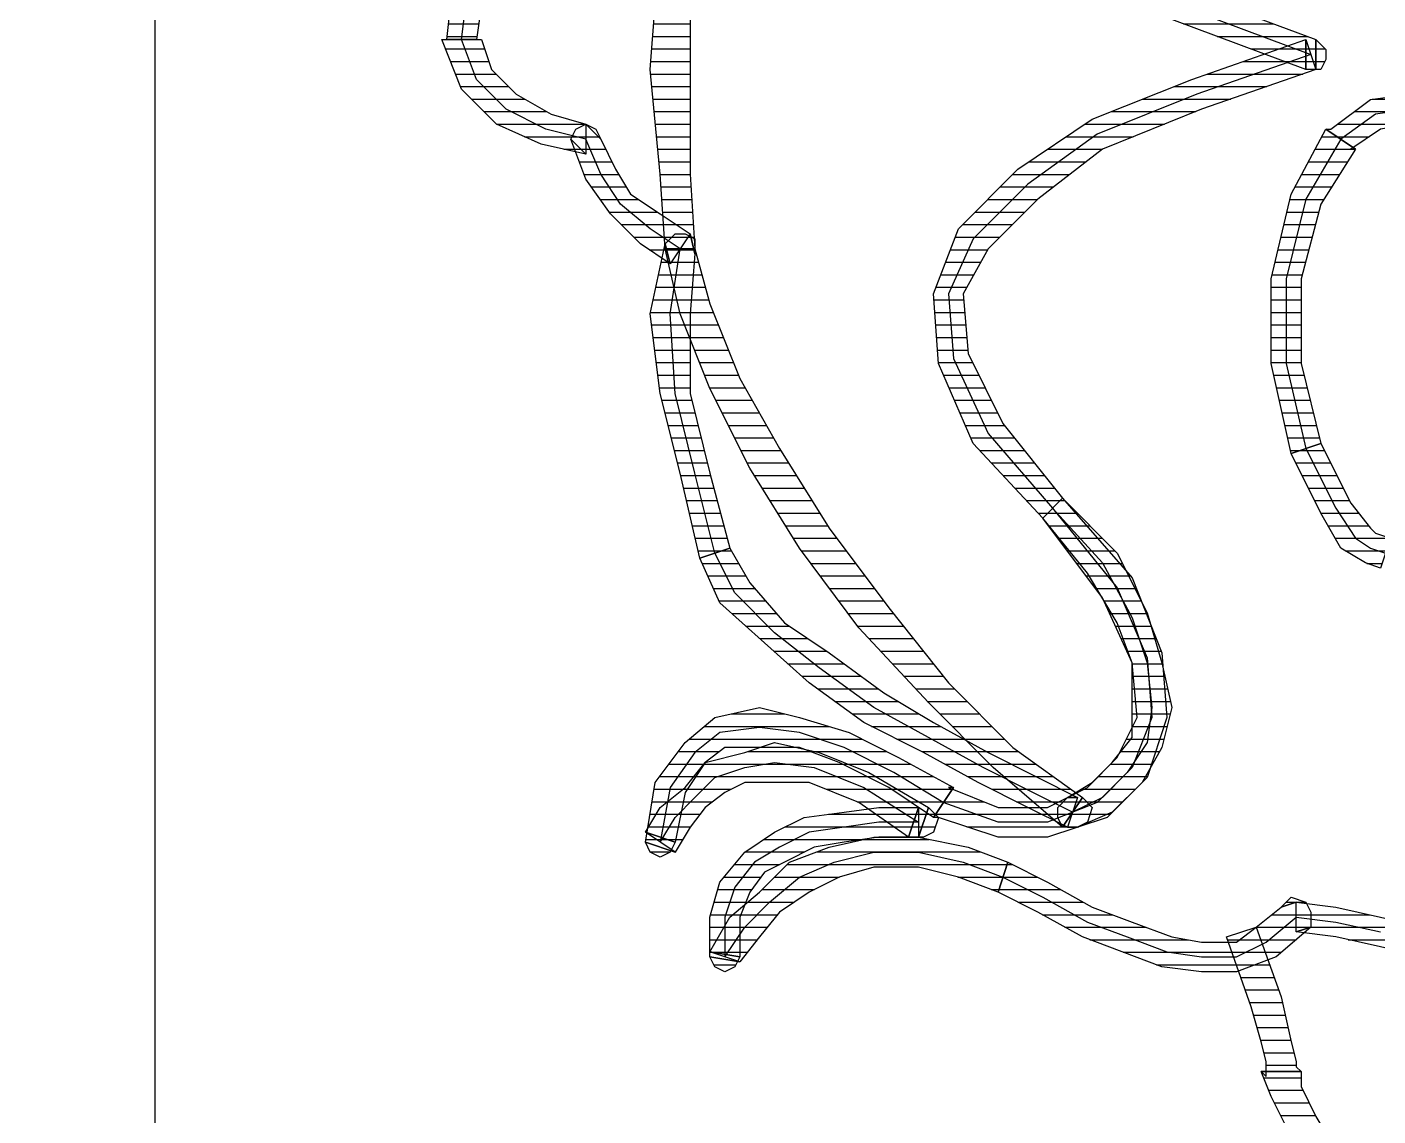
# Model space of a CAD drawing. Extents: x -29316 to 80307, y 54266 to 73016.
# Drawn here: x 21654.88 to 21668.34, y 55432.84 to 55443.69 of the extents above; entities that cross this region are included whole.
import ezdxf

# ---------------------------------------------------------------- set-up
doc = ezdxf.new("R2010")
doc.units = 0
doc.layers.add('İnsan', color=50, linetype='Continuous')
doc.layers.add('mobilya', color=107, linetype='Continuous')
doc.layers.add('Tezgah', color=7, linetype='Continuous', lineweight=9)
pattern_1 = [(360, (-5108.51305, -673.59423), (1e-16, 0.125), [25])]

# ---------------------------------------------------------------- blocks, each defined once
blk = doc.blocks.new('A$C2F7A1A77')
at = {"layer": 'mobilya', "color": 3}
blk.add_lwpolyline([(0, 37), (0, 0), (53, 0), (53, 37)], close=True, dxfattribs=at)
blk = doc.blocks.new('InsanKadın')
at = {"layer": 'İnsan'}
h = blk.add_hatch(dxfattribs=at)
h.set_pattern_fill('DC_LINES', scale=0.1, style=0)
h.set_pattern_definition(pattern_1)
edge = h.paths.add_edge_path(flags=0)
edge.add_line((48.666, 38.163), (48.418, 37.865))
edge.add_line((48.418, 37.865), (48.269, 37.518))
edge.add_line((48.269, 37.518), (48.121, 37.22))
edge.add_line((48.121, 37.22), (48.022, 36.971))
edge.add_line((48.022, 36.971), (48.418, 36.971))
edge.add_line((48.418, 36.971), (48.418, 37.12))
edge.add_line((48.418, 37.12), (48.566, 37.418))
edge.add_line((48.566, 37.418), (48.714, 37.667))
edge.add_line((48.714, 37.667), (48.863, 37.865))
h = blk.add_hatch(dxfattribs=at)
h.set_pattern_fill('DC_LINES', scale=0.1, style=0)
h.set_pattern_definition(pattern_1)
edge = h.paths.add_edge_path(flags=0)
edge.add_line((48.022, 36.971), (48.071, 37.021))
edge.add_line((48.071, 37.021), (48.071, 36.872))
edge.add_line((48.071, 36.872), (48.022, 36.673))
edge.add_line((48.022, 36.673), (47.923, 36.325))
edge.add_line((47.923, 36.325), (47.675, 35.63))
edge.add_line((47.675, 35.63), (47.972, 35.531))
edge.add_line((47.972, 35.531), (48.22, 36.226))
edge.add_line((48.22, 36.226), (48.319, 36.673))
edge.add_line((48.319, 36.673), (48.369, 36.872))
edge.add_line((48.369, 36.872), (48.369, 36.922))
edge.add_line((48.369, 36.922), (48.418, 36.971))
h = blk.add_hatch(dxfattribs=at)
h.set_pattern_fill('DC_LINES', scale=0.1, style=0)
h.set_pattern_definition(pattern_1)
edge = h.paths.add_edge_path(flags=0)
edge.add_line((51.633, 36.127), (51.337, 36.077))
edge.add_line((51.337, 36.077), (50.991, 36.027))
edge.add_line((50.991, 36.027), (50.546, 35.978))
edge.add_line((50.546, 35.978), (50.1, 35.878))
edge.add_line((50.1, 35.878), (49.655, 35.829))
edge.add_line((49.655, 35.829), (49.21, 35.729))
edge.add_line((49.21, 35.729), (48.764, 35.63))
edge.add_line((48.764, 35.63), (48.369, 35.58))
edge.add_line((48.369, 35.58), (48.369, 35.282))
edge.add_line((48.369, 35.282), (48.764, 35.332))
edge.add_line((48.764, 35.332), (49.21, 35.431))
edge.add_line((49.21, 35.431), (49.655, 35.531))
edge.add_line((49.655, 35.531), (50.1, 35.58))
edge.add_line((50.1, 35.58), (50.546, 35.68))
edge.add_line((50.546, 35.68), (50.991, 35.729))
edge.add_line((50.991, 35.729), (51.337, 35.779))
edge.add_line((51.337, 35.779), (51.633, 35.829))
h = blk.add_hatch(dxfattribs=at)
h.set_pattern_fill('DC_LINES', scale=0.1, style=0)
h.set_pattern_definition(pattern_1)
edge = h.paths.add_edge_path(flags=0)
edge.add_line((42.827, 35.878), (42.53, 35.829))
edge.add_line((42.53, 35.829), (42.53, 35.431))
edge.add_line((42.53, 35.431), (42.63, 35.084))
edge.add_line((42.63, 35.084), (42.877, 34.786))
edge.add_line((42.877, 34.786), (43.173, 34.587))
edge.add_line((43.173, 34.587), (43.47, 34.438))
edge.add_line((43.47, 34.438), (43.866, 34.388))
edge.add_line((43.866, 34.388), (44.213, 34.339))
edge.add_line((44.213, 34.339), (44.608, 34.339))
edge.add_line((44.608, 34.339), (44.608, 34.636))
edge.add_line((44.608, 34.636), (44.213, 34.636))
edge.add_line((44.213, 34.636), (43.866, 34.686))
edge.add_line((43.866, 34.686), (43.569, 34.736))
edge.add_line((43.569, 34.736), (43.272, 34.885))
edge.add_line((43.272, 34.885), (43.075, 34.984))
edge.add_line((43.075, 34.984), (42.926, 35.183))
edge.add_line((42.926, 35.183), (42.827, 35.431))
edge.add_line((42.827, 35.431), (42.827, 35.829))
edge.add_line((42.827, 35.829), (42.53, 35.779))
edge.add_line((42.53, 35.779), (42.827, 35.829))
edge.add_line((42.827, 35.829), (42.778, 35.928))
edge.add_line((42.778, 35.928), (42.678, 35.978))
edge.add_line((42.678, 35.978), (42.58, 35.928))
edge.add_line((42.58, 35.928), (42.53, 35.829))
h = blk.add_hatch(dxfattribs=at)
h.set_pattern_fill('DC_LINES', scale=0.1, style=0)
h.set_pattern_definition(pattern_1)
edge = h.paths.add_edge_path(flags=0)
edge.add_line((48.369, 35.58), (48.516, 35.531))
edge.add_line((48.516, 35.531), (48.171, 35.829))
edge.add_line((48.171, 35.829), (47.775, 35.978))
edge.add_line((47.775, 35.978), (47.428, 35.978))
edge.add_line((47.428, 35.978), (47.033, 35.928))
edge.add_line((47.033, 35.928), (46.636, 35.779))
edge.add_line((46.636, 35.779), (46.241, 35.63))
edge.add_line((46.241, 35.63), (45.796, 35.382))
edge.add_line((45.796, 35.382), (45.4, 35.183))
edge.add_line((45.4, 35.183), (45.499, 34.885))
edge.add_line((45.499, 34.885), (45.894, 35.084))
edge.add_line((45.894, 35.084), (46.339, 35.332))
edge.add_line((46.339, 35.332), (46.736, 35.481))
edge.add_line((46.736, 35.481), (47.131, 35.63))
edge.add_line((47.131, 35.63), (47.428, 35.68))
edge.add_line((47.428, 35.68), (47.775, 35.68))
edge.add_line((47.775, 35.68), (47.972, 35.531))
edge.add_line((47.972, 35.531), (48.22, 35.332))
edge.add_line((48.22, 35.332), (48.369, 35.282))
edge.add_line((48.369, 35.282), (48.22, 35.332))
edge.add_line((48.22, 35.332), (48.319, 35.233))
edge.add_line((48.319, 35.233), (48.467, 35.282))
edge.add_line((48.467, 35.282), (48.516, 35.382))
edge.add_line((48.516, 35.382), (48.516, 35.531))
h = blk.add_hatch(dxfattribs=at)
h.set_pattern_fill('DC_LINES', scale=0.1, style=0)
h.set_pattern_definition(pattern_1)
edge = h.paths.add_edge_path(flags=0)
edge.add_line((45.4, 35.183), (45.005, 35.034))
edge.add_line((45.005, 35.034), (44.608, 34.935))
edge.add_line((44.608, 34.935), (44.163, 34.935))
edge.add_line((44.163, 34.935), (43.817, 35.034))
edge.add_line((43.817, 35.034), (43.52, 35.183))
edge.add_line((43.52, 35.183), (43.223, 35.382))
edge.add_line((43.223, 35.382), (43.025, 35.63))
edge.add_line((43.025, 35.63), (42.827, 35.878))
edge.add_line((42.827, 35.878), (42.53, 35.779))
edge.add_line((42.53, 35.779), (42.728, 35.431))
edge.add_line((42.728, 35.431), (43.025, 35.183))
edge.add_line((43.025, 35.183), (43.322, 34.885))
edge.add_line((43.322, 34.885), (43.717, 34.736))
edge.add_line((43.717, 34.736), (44.163, 34.636))
edge.add_line((44.163, 34.636), (44.608, 34.636))
edge.add_line((44.608, 34.636), (45.103, 34.736))
edge.add_line((45.103, 34.736), (45.499, 34.885))
h = blk.add_hatch(dxfattribs=at)
h.set_pattern_fill('DC_LINES', scale=0.1, style=0)
h.set_pattern_definition(pattern_1)
edge = h.paths.add_edge_path(flags=0)
edge.add_line((42.184, 34.786), (41.887, 34.686))
edge.add_line((41.887, 34.686), (41.986, 34.09))
edge.add_line((41.986, 34.09), (42.283, 33.693))
edge.add_line((42.283, 33.693), (42.58, 33.444))
edge.add_line((42.58, 33.444), (43.025, 33.345))
edge.add_line((43.025, 33.345), (43.421, 33.444))
edge.add_line((43.421, 33.444), (43.916, 33.593))
edge.add_line((43.916, 33.593), (44.41, 33.842))
edge.add_line((44.41, 33.842), (44.955, 34.14))
edge.add_line((44.955, 34.14), (44.756, 34.438))
edge.add_line((44.756, 34.438), (44.311, 34.14))
edge.add_line((44.311, 34.14), (43.817, 33.891))
edge.add_line((43.817, 33.891), (43.421, 33.742))
edge.add_line((43.421, 33.742), (43.025, 33.742))
edge.add_line((43.025, 33.742), (42.678, 33.742))
edge.add_line((42.678, 33.742), (42.481, 33.891))
edge.add_line((42.481, 33.891), (42.283, 34.189))
edge.add_line((42.283, 34.189), (42.184, 34.686))
edge.add_line((42.184, 34.686), (41.887, 34.587))
edge.add_line((41.887, 34.587), (42.184, 34.686))
edge.add_line((42.184, 34.686), (42.134, 34.786))
edge.add_line((42.134, 34.786), (42.036, 34.835))
edge.add_line((42.036, 34.835), (41.936, 34.786))
edge.add_line((41.936, 34.786), (41.887, 34.686))
h = blk.add_hatch(dxfattribs=at)
h.set_pattern_fill('DC_LINES', scale=0.1, style=0)
h.set_pattern_definition(pattern_1)
edge = h.paths.add_edge_path(flags=0)
edge.add_line((44.608, 34.339), (44.509, 34.636))
edge.add_line((44.509, 34.636), (44.014, 34.289))
edge.add_line((44.014, 34.289), (43.52, 34.09))
edge.add_line((43.52, 34.09), (43.173, 34.09))
edge.add_line((43.173, 34.09), (42.877, 34.09))
edge.add_line((42.877, 34.09), (42.678, 34.189))
edge.add_line((42.678, 34.189), (42.481, 34.339))
edge.add_line((42.481, 34.339), (42.333, 34.537))
edge.add_line((42.333, 34.537), (42.184, 34.786))
edge.add_line((42.184, 34.786), (41.887, 34.587))
edge.add_line((41.887, 34.587), (42.036, 34.339))
edge.add_line((42.036, 34.339), (42.283, 34.14))
edge.add_line((42.283, 34.14), (42.481, 33.891))
edge.add_line((42.481, 33.891), (42.877, 33.792))
edge.add_line((42.877, 33.792), (43.173, 33.693))
edge.add_line((43.173, 33.693), (43.619, 33.792))
edge.add_line((43.619, 33.792), (44.114, 33.991))
edge.add_line((44.114, 33.991), (44.707, 34.339))
edge.add_line((44.707, 34.339), (44.608, 34.636))
edge.add_line((44.608, 34.636), (44.707, 34.339))
edge.add_line((44.707, 34.339), (44.806, 34.438))
edge.add_line((44.806, 34.438), (44.756, 34.587))
edge.add_line((44.756, 34.587), (44.658, 34.636))
edge.add_line((44.658, 34.636), (44.509, 34.636))
h = blk.add_hatch(dxfattribs=at)
h.set_pattern_fill('DC_LINES', scale=0.1, style=0)
h.set_pattern_definition(pattern_1)
edge = h.paths.add_edge_path(flags=0)
edge.add_line((44.955, 34.14), (44.905, 34.14))
edge.add_line((44.905, 34.14), (45.4, 34.339))
edge.add_line((45.4, 34.339), (45.894, 34.339))
edge.add_line((45.894, 34.339), (46.291, 34.14))
edge.add_line((46.291, 34.14), (46.588, 33.842))
edge.add_line((46.588, 33.842), (46.785, 33.444))
edge.add_line((46.785, 33.444), (46.736, 32.898))
edge.add_line((46.736, 32.898), (46.439, 32.252))
edge.add_line((46.439, 32.252), (45.845, 31.457))
edge.add_line((45.845, 31.457), (46.043, 31.259))
edge.add_line((46.043, 31.259), (46.736, 32.053))
edge.add_line((46.736, 32.053), (47.033, 32.799))
edge.add_line((47.033, 32.799), (47.082, 33.444))
edge.add_line((47.082, 33.444), (46.884, 34.04))
edge.add_line((46.884, 34.04), (46.488, 34.438))
edge.add_line((46.488, 34.438), (45.894, 34.636))
edge.add_line((45.894, 34.636), (45.4, 34.636))
edge.add_line((45.4, 34.636), (44.806, 34.438))
edge.add_line((44.806, 34.438), (44.756, 34.438))
h = blk.add_hatch(dxfattribs=at)
h.set_pattern_fill('DC_LINES', scale=0.1, style=0)
h.set_pattern_definition(pattern_1)
edge = h.paths.add_edge_path(flags=0)
edge.add_line((42.381, 28.775), (42.53, 29.321))
edge.add_line((42.53, 29.321), (42.827, 30.066))
edge.add_line((42.827, 30.066), (43.223, 30.762))
edge.add_line((43.223, 30.762), (43.717, 31.557))
edge.add_line((43.717, 31.557), (44.311, 32.352))
edge.add_line((44.311, 32.352), (44.905, 33.097))
edge.add_line((44.905, 33.097), (45.548, 33.742))
edge.add_line((45.548, 33.742), (46.241, 34.239))
edge.add_line((46.241, 34.239), (46.043, 34.537))
edge.add_line((46.043, 34.537), (45.35, 33.941))
edge.add_line((45.35, 33.941), (44.707, 33.295))
edge.add_line((44.707, 33.295), (44.014, 32.55))
edge.add_line((44.014, 32.55), (43.421, 31.755))
edge.add_line((43.421, 31.755), (42.926, 30.961))
edge.add_line((42.926, 30.961), (42.53, 30.166))
edge.add_line((42.53, 30.166), (42.233, 29.421))
edge.add_line((42.233, 29.421), (42.085, 28.775))
h = blk.add_hatch(dxfattribs=at)
h.set_pattern_fill('DC_LINES', scale=0.1, style=0)
h.set_pattern_definition(pattern_1)
edge = h.paths.add_edge_path(flags=0)
edge.add_line((42.728, 31.755), (42.926, 32.103))
edge.add_line((42.926, 32.103), (43.272, 32.5))
edge.add_line((43.272, 32.5), (43.717, 32.799))
edge.add_line((43.717, 32.799), (44.262, 33.196))
edge.add_line((44.262, 33.196), (44.756, 33.494))
edge.add_line((44.756, 33.494), (45.3, 33.792))
edge.add_line((45.3, 33.792), (45.796, 34.04))
edge.add_line((45.796, 34.04), (46.191, 34.239))
edge.add_line((46.191, 34.239), (46.092, 34.537))
edge.add_line((46.092, 34.537), (45.697, 34.339))
edge.add_line((45.697, 34.339), (45.202, 34.09))
edge.add_line((45.202, 34.09), (44.658, 33.792))
edge.add_line((44.658, 33.792), (44.064, 33.494))
edge.add_line((44.064, 33.494), (43.52, 33.097))
edge.add_line((43.52, 33.097), (43.075, 32.699))
edge.add_line((43.075, 32.699), (42.63, 32.302))
edge.add_line((42.63, 32.302), (42.431, 31.855))
h = blk.add_hatch(dxfattribs=at)
h.set_pattern_fill('DC_LINES', scale=0.1, style=0)
h.set_pattern_definition(pattern_1)
edge = h.paths.add_edge_path(flags=0)
edge.add_line((46.191, 34.239), (46.092, 34.239))
edge.add_line((46.092, 34.239), (46.339, 34.09))
edge.add_line((46.339, 34.09), (46.538, 33.891))
edge.add_line((46.538, 33.891), (46.736, 33.643))
edge.add_line((46.736, 33.643), (46.736, 33.345))
edge.add_line((46.736, 33.345), (46.736, 32.898))
edge.add_line((46.736, 32.898), (46.588, 32.5))
edge.add_line((46.588, 32.5), (46.291, 32.004))
edge.add_line((46.291, 32.004), (45.845, 31.457))
edge.add_line((45.845, 31.457), (46.043, 31.259))
edge.add_line((46.043, 31.259), (46.588, 31.805))
edge.add_line((46.588, 31.805), (46.884, 32.401))
edge.add_line((46.884, 32.401), (47.033, 32.898))
edge.add_line((47.033, 32.898), (47.131, 33.345))
edge.add_line((47.131, 33.345), (47.033, 33.742))
edge.add_line((47.033, 33.742), (46.835, 34.09))
edge.add_line((46.835, 34.09), (46.538, 34.388))
edge.add_line((46.538, 34.388), (46.191, 34.537))
edge.add_line((46.191, 34.537), (46.092, 34.537))
edge.add_line((46.092, 34.537), (46.191, 34.537))
edge.add_line((46.191, 34.537), (46.043, 34.537))
edge.add_line((46.043, 34.537), (45.994, 34.438))
edge.add_line((45.994, 34.438), (45.994, 34.339))
edge.add_line((45.994, 34.339), (46.092, 34.239))
h = blk.add_hatch(dxfattribs=at)
h.set_pattern_fill('DC_LINES', scale=0.1, style=0)
h.set_pattern_definition(pattern_1)
edge = h.paths.add_edge_path(flags=0)
edge.add_line((49.21, 31.954), (49.061, 31.904))
edge.add_line((49.061, 31.904), (48.813, 31.755))
edge.add_line((48.813, 31.755), (48.616, 31.408))
edge.add_line((48.616, 31.408), (48.319, 30.812))
edge.add_line((48.319, 30.812), (48.616, 30.712))
edge.add_line((48.616, 30.712), (48.913, 31.308))
edge.add_line((48.913, 31.308), (49.11, 31.557))
edge.add_line((49.11, 31.557), (49.16, 31.606))
edge.add_line((49.16, 31.606), (49.308, 31.656))
h = blk.add_hatch(dxfattribs=at)
h.set_pattern_fill('DC_LINES', scale=0.1, style=0)
h.set_pattern_definition(pattern_1)
edge = h.paths.add_edge_path(flags=0)
edge.add_line((42.333, 28.626), (42.381, 28.825))
edge.add_line((42.381, 28.825), (42.333, 29.421))
edge.add_line((42.333, 29.421), (42.333, 30.216))
edge.add_line((42.333, 30.216), (42.53, 31.01))
edge.add_line((42.53, 31.01), (42.728, 31.755))
edge.add_line((42.728, 31.755), (42.431, 31.855))
edge.add_line((42.431, 31.855), (42.233, 31.01))
edge.add_line((42.233, 31.01), (42.036, 30.216))
edge.add_line((42.036, 30.216), (41.936, 29.421))
edge.add_line((41.936, 29.421), (42.085, 28.725))
edge.add_line((42.085, 28.725), (42.134, 28.924))
edge.add_line((42.134, 28.924), (42.085, 28.725))
edge.add_line((42.085, 28.725), (42.184, 28.626))
edge.add_line((42.184, 28.626), (42.283, 28.626))
edge.add_line((42.283, 28.626), (42.381, 28.676))
edge.add_line((42.381, 28.676), (42.381, 28.825))
h = blk.add_hatch(dxfattribs=at)
h.set_pattern_fill('DC_LINES', scale=0.1, style=0)
h.set_pattern_definition(pattern_1)
edge = h.paths.add_edge_path(flags=0)
edge.add_line((45.845, 31.457), (45.152, 30.712))
edge.add_line((45.152, 30.712), (44.806, 29.917))
edge.add_line((44.806, 29.917), (44.756, 29.222))
edge.add_line((44.756, 29.222), (45.005, 28.576))
edge.add_line((45.005, 28.576), (45.597, 27.98))
edge.add_line((45.597, 27.98), (46.339, 27.483))
edge.add_line((46.339, 27.483), (47.33, 27.086))
edge.add_line((47.33, 27.086), (48.467, 26.689))
edge.add_line((48.467, 26.689), (48.566, 26.987))
edge.add_line((48.566, 26.987), (47.428, 27.384))
edge.add_line((47.428, 27.384), (46.439, 27.781))
edge.add_line((46.439, 27.781), (45.796, 28.278))
edge.add_line((45.796, 28.278), (45.3, 28.775))
edge.add_line((45.3, 28.775), (45.053, 29.222))
edge.add_line((45.053, 29.222), (45.103, 29.818))
edge.add_line((45.103, 29.818), (45.449, 30.514))
edge.add_line((45.449, 30.514), (46.043, 31.259))
h = blk.add_hatch(dxfattribs=at)
h.set_pattern_fill('DC_LINES', scale=0.1, style=0)
h.set_pattern_definition(pattern_1)
edge = h.paths.add_edge_path(flags=0)
edge.add_line((45.845, 31.457), (45.152, 30.712))
edge.add_line((45.152, 30.712), (44.806, 29.917))
edge.add_line((44.806, 29.917), (44.756, 29.222))
edge.add_line((44.756, 29.222), (45.005, 28.576))
edge.add_line((45.005, 28.576), (45.597, 27.98))
edge.add_line((45.597, 27.98), (46.339, 27.483))
edge.add_line((46.339, 27.483), (47.33, 27.086))
edge.add_line((47.33, 27.086), (48.467, 26.689))
edge.add_line((48.467, 26.689), (48.566, 26.987))
edge.add_line((48.566, 26.987), (47.428, 27.384))
edge.add_line((47.428, 27.384), (46.439, 27.781))
edge.add_line((46.439, 27.781), (45.796, 28.278))
edge.add_line((45.796, 28.278), (45.3, 28.775))
edge.add_line((45.3, 28.775), (45.053, 29.222))
edge.add_line((45.053, 29.222), (45.103, 29.818))
edge.add_line((45.103, 29.818), (45.449, 30.514))
edge.add_line((45.449, 30.514), (46.043, 31.259))
h = blk.add_hatch(dxfattribs=at)
h.set_pattern_fill('DC_LINES', scale=0.1, style=0)
h.set_pattern_definition(pattern_1)
edge = h.paths.add_edge_path(flags=0)
edge.add_line((48.319, 30.812), (48.121, 29.917))
edge.add_line((48.121, 29.917), (48.121, 29.073))
edge.add_line((48.121, 29.073), (48.319, 28.229))
edge.add_line((48.319, 28.229), (48.666, 27.583))
edge.add_line((48.666, 27.583), (48.962, 27.781))
edge.add_line((48.962, 27.781), (48.616, 28.328))
edge.add_line((48.616, 28.328), (48.418, 29.073))
edge.add_line((48.418, 29.073), (48.418, 29.917))
edge.add_line((48.418, 29.917), (48.616, 30.712))
h = blk.add_hatch(dxfattribs=at)
h.set_pattern_fill('DC_LINES', scale=0.1, style=0)
h.set_pattern_definition(pattern_1)
edge = h.paths.add_edge_path(flags=0)
edge.add_line((41.294, 27.533), (41.442, 27.682))
edge.add_line((41.442, 27.682), (41.59, 27.98))
edge.add_line((41.59, 27.98), (41.739, 28.229))
edge.add_line((41.739, 28.229), (42.036, 28.427))
edge.add_line((42.036, 28.427), (42.333, 28.626))
edge.add_line((42.333, 28.626), (42.134, 28.924))
edge.add_line((42.134, 28.924), (41.838, 28.725))
edge.add_line((41.838, 28.725), (41.541, 28.427))
edge.add_line((41.541, 28.427), (41.294, 28.079))
edge.add_line((41.294, 28.079), (41.145, 27.682))
edge.add_line((41.145, 27.682), (41.294, 27.831))
edge.add_line((41.294, 27.831), (41.145, 27.682))
edge.add_line((41.145, 27.682), (41.194, 27.583))
edge.add_line((41.194, 27.583), (41.294, 27.533))
edge.add_line((41.294, 27.533), (41.392, 27.583))
edge.add_line((41.392, 27.583), (41.442, 27.682))
h = blk.add_hatch(dxfattribs=at)
h.set_pattern_fill('DC_LINES', scale=0.1, style=0)
h.set_pattern_definition(pattern_1)
edge = h.paths.add_edge_path(flags=0)
edge.add_line((44.262, 19.734), (43.619, 20.628))
edge.add_line((43.619, 20.628), (43.075, 21.721))
edge.add_line((43.075, 21.721), (42.728, 22.963))
edge.add_line((42.728, 22.963), (42.481, 24.354))
edge.add_line((42.481, 24.354), (42.333, 25.695))
edge.add_line((42.333, 25.695), (42.333, 26.987))
edge.add_line((42.333, 26.987), (42.333, 28.03))
edge.add_line((42.333, 28.03), (42.381, 28.775))
edge.add_line((42.381, 28.775), (42.085, 28.775))
edge.add_line((42.085, 28.775), (42.036, 28.03))
edge.add_line((42.036, 28.03), (41.936, 26.987))
edge.add_line((41.936, 26.987), (42.036, 25.695))
edge.add_line((42.036, 25.695), (42.184, 24.354))
edge.add_line((42.184, 24.354), (42.431, 22.963))
edge.add_line((42.431, 22.963), (42.778, 21.622))
edge.add_line((42.778, 21.622), (43.322, 20.43))
edge.add_line((43.322, 20.43), (44.064, 19.536))
h = blk.add_hatch(dxfattribs=at)
h.set_pattern_fill('DC_LINES', scale=0.1, style=0)
h.set_pattern_definition(pattern_1)
edge = h.paths.add_edge_path(flags=0)
edge.add_line((48.666, 27.583), (48.714, 27.583))
edge.add_line((48.714, 27.583), (49.11, 27.285))
edge.add_line((49.11, 27.285), (49.506, 27.235))
edge.add_line((49.506, 27.235), (49.852, 27.483))
edge.add_line((49.852, 27.483), (49.852, 27.93))
edge.add_line((49.852, 27.93), (49.555, 27.831))
edge.add_line((49.555, 27.831), (49.555, 27.583))
edge.add_line((49.555, 27.583), (49.506, 27.533))
edge.add_line((49.506, 27.533), (49.21, 27.583))
edge.add_line((49.21, 27.583), (48.913, 27.781))
edge.add_line((48.913, 27.781), (48.962, 27.781))
h = blk.add_hatch(dxfattribs=at)
h.set_pattern_fill('DC_LINES', scale=0.1, style=0)
h.set_pattern_definition(pattern_1)
edge = h.paths.add_edge_path(flags=0)
edge.add_line((40.205, 26.689), (40.255, 26.689))
edge.add_line((40.255, 26.689), (40.353, 26.987))
edge.add_line((40.353, 26.987), (40.6, 27.235))
edge.add_line((40.6, 27.235), (40.947, 27.434))
edge.add_line((40.947, 27.434), (41.294, 27.533))
edge.add_line((41.294, 27.533), (41.294, 27.831))
edge.add_line((41.294, 27.831), (40.848, 27.732))
edge.add_line((40.848, 27.732), (40.403, 27.533))
edge.add_line((40.403, 27.533), (40.056, 27.185))
edge.add_line((40.056, 27.185), (39.859, 26.689))
edge.add_line((39.859, 26.689), (39.908, 26.689))
h = blk.add_hatch(dxfattribs=at)
h.set_pattern_fill('DC_LINES', scale=0.1, style=0)
h.set_pattern_definition(pattern_1)
edge = h.paths.add_edge_path(flags=0)
edge.add_line((48.467, 26.689), (48.467, 26.987))
edge.add_line((48.467, 26.987), (47.131, 26.49))
edge.add_line((47.131, 26.49), (46.142, 25.745))
edge.add_line((46.142, 25.745), (45.548, 24.95))
edge.add_line((45.548, 24.95), (45.252, 24.056))
edge.add_line((45.252, 24.056), (45.202, 23.211))
edge.add_line((45.202, 23.211), (45.35, 22.466))
edge.add_line((45.35, 22.466), (45.548, 21.721))
edge.add_line((45.548, 21.721), (45.845, 21.175))
edge.add_line((45.845, 21.175), (46.142, 21.373))
edge.add_line((46.142, 21.373), (45.845, 21.821))
edge.add_line((45.845, 21.821), (45.647, 22.466))
edge.add_line((45.647, 22.466), (45.499, 23.211))
edge.add_line((45.499, 23.211), (45.548, 24.056))
edge.add_line((45.548, 24.056), (45.845, 24.851))
edge.add_line((45.845, 24.851), (46.339, 25.546))
edge.add_line((46.339, 25.546), (47.23, 26.192))
edge.add_line((47.23, 26.192), (48.566, 26.689))
edge.add_line((48.566, 26.689), (48.566, 26.987))
edge.add_line((48.566, 26.987), (48.566, 26.689))
edge.add_line((48.566, 26.689), (48.666, 26.788))
edge.add_line((48.666, 26.788), (48.666, 26.887))
edge.add_line((48.666, 26.887), (48.616, 26.987))
edge.add_line((48.616, 26.987), (48.467, 26.987))
h = blk.add_hatch(dxfattribs=at)
h.set_pattern_fill('DC_LINES', scale=0.1, style=0)
h.set_pattern_definition(pattern_1)
edge = h.paths.add_edge_path(flags=0)
edge.add_line((48.467, 26.689), (48.467, 26.987))
edge.add_line((48.467, 26.987), (47.131, 26.49))
edge.add_line((47.131, 26.49), (46.142, 25.745))
edge.add_line((46.142, 25.745), (45.548, 24.95))
edge.add_line((45.548, 24.95), (45.252, 24.056))
edge.add_line((45.252, 24.056), (45.202, 23.211))
edge.add_line((45.202, 23.211), (45.35, 22.466))
edge.add_line((45.35, 22.466), (45.548, 21.721))
edge.add_line((45.548, 21.721), (45.845, 21.175))
edge.add_line((45.845, 21.175), (46.142, 21.373))
edge.add_line((46.142, 21.373), (45.845, 21.821))
edge.add_line((45.845, 21.821), (45.647, 22.466))
edge.add_line((45.647, 22.466), (45.499, 23.211))
edge.add_line((45.499, 23.211), (45.548, 24.056))
edge.add_line((45.548, 24.056), (45.845, 24.851))
edge.add_line((45.845, 24.851), (46.339, 25.546))
edge.add_line((46.339, 25.546), (47.23, 26.192))
edge.add_line((47.23, 26.192), (48.566, 26.689))
edge.add_line((48.566, 26.689), (48.566, 26.987))
edge.add_line((48.566, 26.987), (48.566, 26.689))
edge.add_line((48.566, 26.689), (48.666, 26.788))
edge.add_line((48.666, 26.788), (48.666, 26.887))
edge.add_line((48.666, 26.887), (48.616, 26.987))
edge.add_line((48.616, 26.987), (48.467, 26.987))
h = blk.add_hatch(dxfattribs=at)
h.set_pattern_fill('DC_LINES', scale=0.1, style=0)
h.set_pattern_definition(pattern_1)
edge = h.paths.add_edge_path(flags=0)
edge.add_line((41.442, 25.248), (41.244, 25.397))
edge.add_line((41.244, 25.397), (40.75, 25.645))
edge.add_line((40.75, 25.645), (40.452, 25.993))
edge.add_line((40.452, 25.993), (40.255, 26.341))
edge.add_line((40.255, 26.341), (40.205, 26.689))
edge.add_line((40.205, 26.689), (39.908, 26.689))
edge.add_line((39.908, 26.689), (39.958, 26.242))
edge.add_line((39.958, 26.242), (40.156, 25.794))
edge.add_line((40.156, 25.794), (40.551, 25.347))
edge.add_line((40.551, 25.347), (41.244, 25.099))
edge.add_line((41.244, 25.099), (41.046, 25.248))
edge.add_line((41.046, 25.248), (41.244, 25.099))
edge.add_line((41.244, 25.099), (41.342, 25.149))
edge.add_line((41.342, 25.149), (41.392, 25.248))
edge.add_line((41.392, 25.248), (41.342, 25.347))
edge.add_line((41.342, 25.347), (41.244, 25.397))
at = {"layer": 'İnsan', "color": 7, "flags": 128}
for points in [[(48.666, 38.163), (48.666, 38.163), (48.418, 37.865), (48.269, 37.518), (48.121, 37.22), (48.022, 36.971), (48.418, 36.971), (48.418, 37.12), (48.566, 37.418), (48.714, 37.667), (48.863, 37.865), (48.863, 37.865), (48.666, 38.163)], [(48.022, 36.971), (48.071, 37.021), (48.071, 36.872), (48.022, 36.673), (47.923, 36.325), (47.675, 35.63), (47.972, 35.531), (48.22, 36.226), (48.319, 36.673), (48.369, 36.872), (48.369, 36.922), (48.418, 36.971), (48.022, 36.971)], [(51.633, 36.127), (51.633, 36.127), (51.337, 36.077), (50.991, 36.027), (50.546, 35.978), (50.1, 35.878), (49.655, 35.829), (49.21, 35.729), (48.764, 35.63), (48.369, 35.58), (48.369, 35.282), (48.764, 35.332), (49.21, 35.431), (49.655, 35.531), (50.1, 35.58), (50.546, 35.68), (50.991, 35.729), (51.337, 35.779), (51.633, 35.829), (51.633, 35.829), (51.633, 36.127)], [(42.827, 35.878), (42.53, 35.829), (42.53, 35.431), (42.63, 35.084), (42.877, 34.786), (43.173, 34.587), (43.47, 34.438), (43.866, 34.388), (44.213, 34.339), (44.608, 34.339), (44.608, 34.636), (44.213, 34.636), (43.866, 34.686), (43.569, 34.736), (43.272, 34.885), (43.075, 34.984), (42.926, 35.183), (42.827, 35.431), (42.827, 35.829), (42.53, 35.779), (42.827, 35.829), (42.778, 35.928), (42.678, 35.978), (42.58, 35.928), (42.53, 35.829), (42.827, 35.878)], [(48.369, 35.58), (48.516, 35.531), (48.171, 35.829), (47.775, 35.978), (47.428, 35.978), (47.033, 35.928), (46.636, 35.779), (46.241, 35.63), (45.796, 35.382), (45.4, 35.183), (45.499, 34.885), (45.894, 35.084), (46.339, 35.332), (46.736, 35.481), (47.131, 35.63), (47.428, 35.68), (47.775, 35.68), (47.972, 35.531), (48.22, 35.332), (48.369, 35.282), (48.22, 35.332), (48.319, 35.233), (48.467, 35.282), (48.516, 35.382), (48.516, 35.531), (48.369, 35.58)], [(45.4, 35.183), (45.4, 35.183), (45.005, 35.034), (44.608, 34.935), (44.163, 34.935), (43.817, 35.034), (43.52, 35.183), (43.223, 35.382), (43.025, 35.63), (42.827, 35.878), (42.53, 35.779), (42.728, 35.431), (43.025, 35.183), (43.322, 34.885), (43.717, 34.736), (44.163, 34.636), (44.608, 34.636), (45.103, 34.736), (45.499, 34.885), (45.499, 34.885), (45.4, 35.183)], [(42.184, 34.786), (41.887, 34.686), (41.986, 34.09), (42.283, 33.693), (42.58, 33.444), (43.025, 33.345), (43.421, 33.444), (43.916, 33.593), (44.41, 33.842), (44.955, 34.14), (44.756, 34.438), (44.311, 34.14), (43.817, 33.891), (43.421, 33.742), (43.025, 33.742), (42.678, 33.742), (42.481, 33.891), (42.283, 34.189), (42.184, 34.686), (41.887, 34.587), (42.184, 34.686), (42.134, 34.786), (42.036, 34.835), (41.936, 34.786), (41.887, 34.686), (42.184, 34.786)], [(44.608, 34.339), (44.509, 34.636), (44.014, 34.289), (43.52, 34.09), (43.173, 34.09), (42.877, 34.09), (42.678, 34.189), (42.481, 34.339), (42.333, 34.537), (42.184, 34.786), (41.887, 34.587), (42.036, 34.339), (42.283, 34.14), (42.481, 33.891), (42.877, 33.792), (43.173, 33.693), (43.619, 33.792), (44.114, 33.991), (44.707, 34.339), (44.608, 34.636), (44.707, 34.339), (44.806, 34.438), (44.756, 34.587), (44.658, 34.636), (44.509, 34.636), (44.608, 34.339)], [(44.955, 34.14), (44.905, 34.14), (45.4, 34.339), (45.894, 34.339), (46.291, 34.14), (46.588, 33.842), (46.785, 33.444), (46.736, 32.898), (46.439, 32.252), (45.845, 31.457), (46.043, 31.259), (46.736, 32.053), (47.033, 32.799), (47.082, 33.444), (46.884, 34.04), (46.488, 34.438), (45.894, 34.636), (45.4, 34.636), (44.806, 34.438), (44.756, 34.438), (44.955, 34.14)], [(42.381, 28.775), (42.381, 28.775), (42.53, 29.321), (42.827, 30.066), (43.223, 30.762), (43.717, 31.557), (44.311, 32.352), (44.905, 33.097), (45.548, 33.742), (46.241, 34.239), (46.043, 34.537), (45.35, 33.941), (44.707, 33.295), (44.014, 32.55), (43.421, 31.755), (42.926, 30.961), (42.53, 30.166), (42.233, 29.421), (42.085, 28.775), (42.085, 28.775), (42.381, 28.775)], [(42.728, 31.755), (42.728, 31.755), (42.926, 32.103), (43.272, 32.5), (43.717, 32.799), (44.262, 33.196), (44.756, 33.494), (45.3, 33.792), (45.796, 34.04), (46.191, 34.239), (46.092, 34.537), (45.697, 34.339), (45.202, 34.09), (44.658, 33.792), (44.064, 33.494), (43.52, 33.097), (43.075, 32.699), (42.63, 32.302), (42.431, 31.855), (42.431, 31.855), (42.728, 31.755)], [(46.191, 34.239), (46.092, 34.239), (46.339, 34.09), (46.538, 33.891), (46.736, 33.643), (46.736, 33.345), (46.736, 32.898), (46.588, 32.5), (46.291, 32.004), (45.845, 31.457), (46.043, 31.259), (46.588, 31.805), (46.884, 32.401), (47.033, 32.898), (47.131, 33.345), (47.033, 33.742), (46.835, 34.09), (46.538, 34.388), (46.191, 34.537), (46.092, 34.537), (46.191, 34.537), (46.043, 34.537), (45.994, 34.438), (45.994, 34.339), (46.092, 34.239), (46.191, 34.239)], [(46.241, 34.239), (46.339, 34.339), (46.291, 34.487), (46.191, 34.537), (46.043, 34.537), (46.241, 34.239)], [(49.21, 31.954), (49.21, 31.954), (49.061, 31.904), (48.813, 31.755), (48.616, 31.408), (48.319, 30.812), (48.616, 30.712), (48.913, 31.308), (49.11, 31.557), (49.16, 31.606), (49.308, 31.656), (49.308, 31.656), (49.21, 31.954)], [(42.333, 28.626), (42.381, 28.825), (42.333, 29.421), (42.333, 30.216), (42.53, 31.01), (42.728, 31.755), (42.431, 31.855), (42.233, 31.01), (42.036, 30.216), (41.936, 29.421), (42.085, 28.725), (42.134, 28.924), (42.085, 28.725), (42.184, 28.626), (42.283, 28.626), (42.381, 28.676), (42.381, 28.825), (42.333, 28.626)], [(45.845, 31.457), (45.845, 31.457), (45.152, 30.712), (44.806, 29.917), (44.756, 29.222), (45.005, 28.576), (45.597, 27.98), (46.339, 27.483), (47.33, 27.086), (48.467, 26.689), (48.566, 26.987), (47.428, 27.384), (46.439, 27.781), (45.796, 28.278), (45.3, 28.775), (45.053, 29.222), (45.103, 29.818), (45.449, 30.514), (46.043, 31.259), (46.043, 31.259), (45.845, 31.457)], [(45.845, 31.457), (45.845, 31.457), (45.152, 30.712), (44.806, 29.917), (44.756, 29.222), (45.005, 28.576), (45.597, 27.98), (46.339, 27.483), (47.33, 27.086), (48.467, 26.689), (48.566, 26.987), (47.428, 27.384), (46.439, 27.781), (45.796, 28.278), (45.3, 28.775), (45.053, 29.222), (45.103, 29.818), (45.449, 30.514), (46.043, 31.259), (46.043, 31.259), (45.845, 31.457)], [(48.319, 30.812), (48.319, 30.812), (48.121, 29.917), (48.121, 29.073), (48.319, 28.229), (48.666, 27.583), (48.962, 27.781), (48.616, 28.328), (48.418, 29.073), (48.418, 29.917), (48.616, 30.712), (48.616, 30.712), (48.319, 30.812)], [(41.294, 27.533), (41.442, 27.682), (41.59, 27.98), (41.739, 28.229), (42.036, 28.427), (42.333, 28.626), (42.134, 28.924), (41.838, 28.725), (41.541, 28.427), (41.294, 28.079), (41.145, 27.682), (41.294, 27.831), (41.145, 27.682), (41.194, 27.583), (41.294, 27.533), (41.392, 27.583), (41.442, 27.682), (41.294, 27.533)], [(44.262, 19.734), (43.619, 20.628), (43.075, 21.721), (42.728, 22.963), (42.481, 24.354), (42.333, 25.695), (42.333, 26.987), (42.333, 28.03), (42.381, 28.775), (42.085, 28.775), (42.036, 28.03), (41.936, 26.987), (42.036, 25.695), (42.184, 24.354), (42.431, 22.963), (42.778, 21.622), (43.322, 20.43), (44.064, 19.536), (44.262, 19.734)], [(48.666, 27.583), (48.714, 27.583), (49.11, 27.285), (49.506, 27.235), (49.852, 27.483), (49.852, 27.93), (49.555, 27.831), (49.555, 27.583), (49.506, 27.533), (49.21, 27.583), (48.913, 27.781), (48.962, 27.781), (48.666, 27.583)], [(40.205, 26.689), (40.255, 26.689), (40.353, 26.987), (40.6, 27.235), (40.947, 27.434), (41.294, 27.533), (41.294, 27.831), (40.848, 27.732), (40.403, 27.533), (40.056, 27.185), (39.859, 26.689), (39.908, 26.689), (40.205, 26.689)], [(41.442, 25.248), (41.244, 25.397), (40.75, 25.645), (40.452, 25.993), (40.255, 26.341), (40.205, 26.689), (39.908, 26.689), (39.958, 26.242), (40.156, 25.794), (40.551, 25.347), (41.244, 25.099), (41.046, 25.248), (41.244, 25.099), (41.342, 25.149), (41.392, 25.248), (41.342, 25.347), (41.244, 25.397), (41.442, 25.248)]]:
    blk.add_lwpolyline(points, close=True, dxfattribs=at)
for points in [[(47.181, 26.341), (48.516, 26.838), (47.379, 27.235), (46.389, 27.632), (45.697, 28.129), (45.152, 28.676), (44.905, 29.222), (44.955, 29.868), (45.3, 30.613), (45.944, 31.358), (46.588, 32.153), (46.884, 32.848), (46.933, 33.444), (46.736, 33.941), (46.389, 34.289), (45.894, 34.487), (45.4, 34.487), (44.855, 34.289), (44.361, 33.991), (43.866, 33.742), (43.421, 33.593), (43.025, 33.544), (42.63, 33.593), (42.381, 33.792), (42.134, 34.14), (42.036, 34.686), (42.184, 34.438), (42.381, 34.239), (42.58, 34.04), (42.877, 33.941), (43.173, 33.891), (43.569, 33.941), (44.064, 34.14), (44.608, 34.487), (44.213, 34.487), (43.866, 34.537), (43.52, 34.587), (43.223, 34.736), (42.975, 34.885), (42.778, 35.133), (42.678, 35.431), (42.678, 35.829), (42.877, 35.531), (43.124, 35.282), (43.421, 35.034), (43.767, 34.885), (44.163, 34.786), (44.608, 34.786), (45.053, 34.885), (45.449, 35.034), (45.845, 35.233), (46.291, 35.481), (46.686, 35.63), (47.082, 35.779), (47.428, 35.829), (47.775, 35.829), (48.071, 35.68), (48.369, 35.431), (48.764, 35.481), (49.21, 35.58)], [(47.181, 26.341), (48.516, 26.838), (47.379, 27.235), (46.389, 27.632), (45.697, 28.129), (45.152, 28.676), (44.905, 29.222), (44.955, 29.868), (45.3, 30.613), (45.944, 31.358), (46.439, 31.904), (46.736, 32.451), (46.884, 32.898), (46.933, 33.345), (46.884, 33.693), (46.686, 33.991), (46.439, 34.239), (46.142, 34.388), (45.746, 34.189), (45.252, 33.941), (44.707, 33.643), (44.163, 33.345), (43.619, 32.948), (43.173, 32.6), (42.778, 32.203), (42.58, 31.805), (42.381, 31.01), (42.184, 30.216), (42.134, 29.421), (42.233, 28.775), (41.936, 28.576), (41.639, 28.328), (41.442, 28.03), (41.294, 27.682), (40.897, 27.583), (40.502, 27.384), (40.205, 27.086), (40.056, 26.689), (40.106, 26.291)], [(49.506, 27.384), (49.16, 27.434), (48.813, 27.682), (48.467, 28.278), (48.269, 29.073), (48.269, 29.917), (48.467, 30.762), (48.764, 31.358), (48.962, 31.656), (49.11, 31.755), (49.258, 31.805)], [(47.23, 26.192), (48.566, 26.689), (48.566, 26.987), (48.566, 26.689), (48.666, 26.788), (48.666, 26.887), (48.616, 26.987), (48.467, 26.987), (48.467, 26.689), (48.467, 26.689), (48.467, 26.987), (47.131, 26.49)], [(47.23, 26.192), (48.566, 26.689), (48.566, 26.987), (48.566, 26.689), (48.666, 26.788), (48.666, 26.887), (48.616, 26.987), (48.467, 26.987), (48.467, 26.689), (48.467, 26.689), (48.467, 26.987), (47.131, 26.49)]]:
    blk.add_lwpolyline(points, dxfattribs=at)
at = {"layer": 'İnsan', "color": 7, "rotation": 270}
blk.add_blockref('A$C2F7A1A77', (0, 53), dxfattribs=at)

msp = doc.modelspace()

# ---------------------------------------------------------------- block references
at = {"layer": 'Tezgah', "xscale": -1, "rotation": 180}
msp.add_blockref('InsanKadın', (21619.151, 55470.252), dxfattribs=at)

doc.saveas('drawing.dxf')
